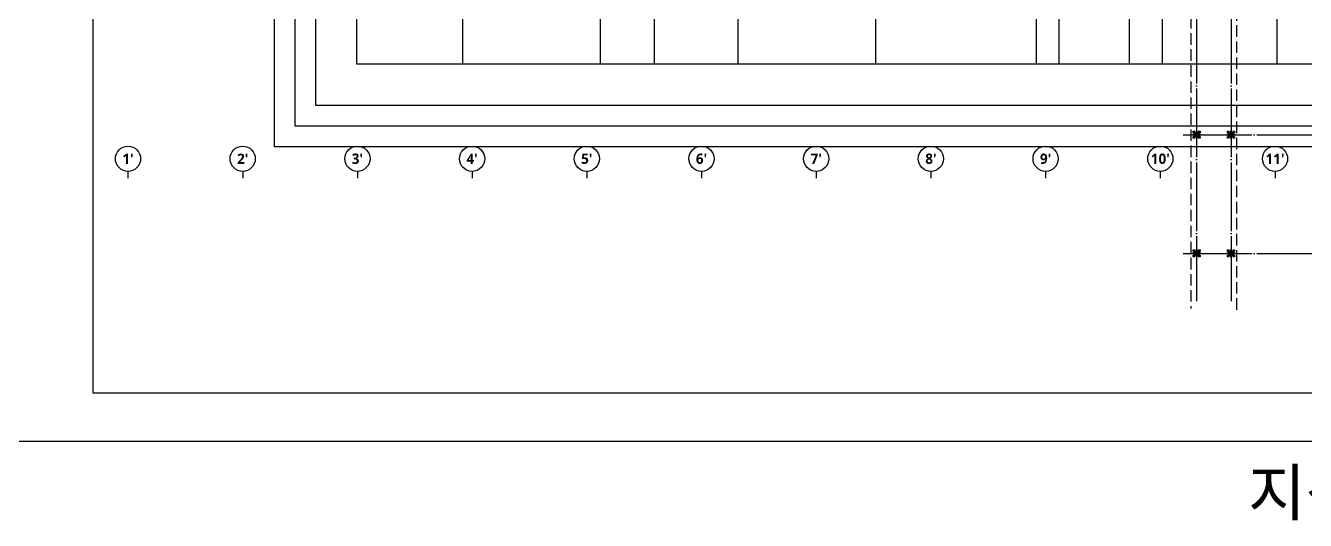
# Model space of a CAD drawing. Header units: millimetres. Extents: x -734060 to 504600, y -7739 to 118800.
# Drawn here: x -332990 to -221415, y -6889 to 36265 of the extents above; entities that cross this region are included whole.
import ezdxf
from ezdxf.enums import TextEntityAlignment as Align

# ---------------------------------------------------------------- set-up
doc = ezdxf.new("R2010")
doc.units = ezdxf.units.MM
doc.header["$LTSCALE"] = 200
for name, pattern in [('CEN-GAUN', [32.2, 30, -1, 0.2, -1]), ('DASH', [0.35, 0.25, -0.1]), ('HIDDEN', [0.375, 0.25, -0.125])]:
    doc.linetypes.add(name, pattern=pattern)
doc.layers.get('DEFPOINTS').update_dxf_attribs({"color": 137})
for name, color, linetype in [('0-S-col', 4, 'Continuous'), ('CEN', 1, 'CEN-GAUN'), ('ETC', 8, 'Continuous'), ('HAT-INS', 250, 'Continuous'), ('STEEL BASE', 13, 'Continuous'), ('WALL-D', 3, 'Continuous'), ('Z-하부구조체', 6, 'HIDDEN')]:
    doc.layers.add(name, color=color, linetype=linetype)
doc.layers.add('0기존동 축열', color=137, linetype='Continuous', plot=False)
doc.styles.get("Standard").update_dxf_attribs({"font": 'malgun.ttf'})
doc.styles.add('스타일1', font='malgun.ttf')
doc.styles.add('스타일2', font='malgunbd.ttf')

# ---------------------------------------------------------------- blocks, each defined once
blk = doc.blocks.new('X-CEN')
at = {"layer": 'CEN'}
for p, q in [((0, 9200), (0, -53000)), ((12000, 9200), (12000, -53000)), ((16700, 9200), (16700, -53000)), ((24000, 9200), (24000, -53000)), ((36000, 9200), (36000, -53000)), ((50000, 9200), (50000, -53000)), ((52000, 9200), (52000, -53000)), ((58125, 9200), (58125, -53000)), ((61000, 9200), (61000, -53000)), ((71000, 9200), (71000, -53000)), ((64000, -42241), (64000, -73656)), ((67000, -42241), (67000, -73656)), ((62819, -59150), (76000, -59150)), ((62819, -69500), (76000, -69500))]:
    blk.add_line(p, q, dxfattribs=at)
blk = doc.blocks.new('DEF-AXIS')
blk.add_line((0, 600), (0, 0))
blk.add_circle((0, 1700), 1100)
at = {"style": '스타일2'}
blk.add_attdef('X', text='', height=900, dxfattribs=at).set_placement((0, 1700), align=Align.MIDDLE)
blk = doc.blocks.new('sheet-line')
at = {"layer": 'DEFPOINTS'}
blk.add_lwpolyline([(168200, -356400), (0, -356400), (0, -237600), (168200, -237600)], close=True, dxfattribs=at)
blk = doc.blocks.new('S-SC21')
at = {"layer": '0-S-col'}
blk.add_lwpolyline([(-175, -175), (175, -175), (175, -156), (25, -156, -0.4142136), (6, -137), (6, 137, -0.4142136), (25, 156), (175, 156), (175, 175), (-175, 175), (-175, 156), (-25, 156, -0.4142136), (-6, 137), (-6, -137, -0.4142136), (-25, -156), (-175, -156)], format="xyb", close=True, dxfattribs=at)
at = {"layer": 'DEFPOINTS'}
blk.add_line((-175, -175), (175, 175), dxfattribs=at)
for points in [[(-200, 200), (200, 200), (200, -200), (-200, -200)], [(-175, 175), (175, 175), (175, -175), (-175, -175)]]:
    blk.add_lwpolyline(points, close=True, dxfattribs=at)
at = {"layer": 'STEEL BASE'}
for points in [[(-225, 225), (225, 225), (225, -225), (-225, -225)], [(-175, 9), (-6, 9), (-6, -10), (-175, -10)], [(6, 9), (175, 9), (175, -10), (6, -10)]]:
    blk.add_lwpolyline(points, close=True, dxfattribs=at)
for centre in [(-125, 83), (125, 83), (-125, -83), (125, -83)]:
    blk.add_circle(centre, 12, dxfattribs=at)
at = {"layer": 'DEFPOINTS', "style": '스타일1'}
for s, p in [('S-SC21', (-107, -94)), ('350X350X12X19', (-80, -143))]:
    blk.add_text(s, height=35, rotation=45, dxfattribs=at).set_placement(p)
blk = doc.blocks.new('x-stu-1Fcol')
for p in [(64000, -59150), (67000, -59150), (64000, -69500), (67000, -69500)]:
    blk.add_blockref('S-SC21', p)
blk = doc.blocks.new('X-S-PDH')
at = {"layer": 'Z-하부구조체', "color": 251, "ltscale": 3}
for points in [[(63700, -58850), (64300, -58850), (64300, -59450), (63700, -59450)], [(66700, -58850), (67300, -58850), (67300, -59450), (66700, -59450)], [(63700, -69200), (64300, -69200), (64300, -69800), (63700, -69800)], [(66700, -69200), (67300, -69200), (67300, -69800), (66700, -69800)]]:
    blk.add_lwpolyline(points, close=True, dxfattribs=at)

msp = doc.modelspace()

# ---------------------------------------------------------------- linework, layer by layer
at = {"layer": 'DEFPOINTS'}
for points in [[(-327100, 114600), (-189700, 114600), (-189700, 4200), (-327100, 4200)], [(-211700, 25700), (-311300, 25700), (-311300, 102300), (-211700, 102300)], [(-213500, 27500), (-309500, 27500), (-309500, 100500), (-213500, 100500)], [(-215300, 29300), (-307700, 29300), (-307700, 98700), (-215300, 98700)], [(-218900, 32900), (-304100, 32900), (-304100, 95100), (-218900, 95100)]]:
    msp.add_lwpolyline(points, close=True, dxfattribs=at)
at = {"layer": 'ETC', "linetype": 'DASH', "ltscale": 20}
msp.add_lwpolyline([(-227400, 11490), (-227400, 42600), (-231400, 42600), (-231400, 11590)], dxfattribs=at)

# ---------------------------------------------------------------- block references
for name in ['X-S-PDH', 'x-stu-1Fcol']:
    msp.add_blockref(name, (-294900, 85900))
at = {"layer": '0기존동 축열'}
ref = msp.add_blockref('DEF-AXIS', (-324062.939, 22952.636), dxfattribs=at)
ref.add_attrib('X', "1'", dxfattribs={"layer": 'DEFPOINTS', "height": 900, "style": '스타일2'}).set_placement((-324062.939, 24652.636), align=Align.MIDDLE)
ref = msp.add_blockref('DEF-AXIS', (-314062.939, 22952.636), dxfattribs=at)
ref.add_attrib('X', "2'", dxfattribs={"layer": 'DEFPOINTS', "height": 900, "style": '스타일2'}).set_placement((-314062.939, 24652.636), align=Align.MIDDLE)
ref = msp.add_blockref('DEF-AXIS', (-304062.939, 22952.636), dxfattribs=at)
ref.add_attrib('X', "3'", dxfattribs={"layer": 'DEFPOINTS', "height": 900, "style": '스타일2'}).set_placement((-304062.939, 24652.636), align=Align.MIDDLE)
ref = msp.add_blockref('DEF-AXIS', (-294062.939, 22952.636), dxfattribs=at)
ref.add_attrib('X', "4'", dxfattribs={"layer": 'DEFPOINTS', "height": 900, "style": '스타일2'}).set_placement((-294062.939, 24652.636), align=Align.MIDDLE)
ref = msp.add_blockref('DEF-AXIS', (-284062.939, 22952.636), dxfattribs=at)
ref.add_attrib('X', "5'", dxfattribs={"layer": 'DEFPOINTS', "height": 900, "style": '스타일2'}).set_placement((-284062.939, 24652.636), align=Align.MIDDLE)
ref = msp.add_blockref('DEF-AXIS', (-274062.939, 22952.636), dxfattribs=at)
ref.add_attrib('X', "6'", dxfattribs={"layer": 'DEFPOINTS', "height": 900, "style": '스타일2'}).set_placement((-274062.939, 24652.636), align=Align.MIDDLE)
ref = msp.add_blockref('DEF-AXIS', (-264062.939, 22952.636), dxfattribs=at)
ref.add_attrib('X', "7'", dxfattribs={"layer": 'DEFPOINTS', "height": 900, "style": '스타일2'}).set_placement((-264062.939, 24652.636), align=Align.MIDDLE)
ref = msp.add_blockref('DEF-AXIS', (-254062.939, 22952.636), dxfattribs=at)
ref.add_attrib('X', "8'", dxfattribs={"layer": 'DEFPOINTS', "height": 900, "style": '스타일2'}).set_placement((-254062.939, 24652.636), align=Align.MIDDLE)
ref = msp.add_blockref('DEF-AXIS', (-244062.939, 22952.636), dxfattribs=at)
ref.add_attrib('X', "9'", dxfattribs={"layer": 'DEFPOINTS', "height": 900, "style": '스타일2'}).set_placement((-244062.939, 24652.636), align=Align.MIDDLE)
ref = msp.add_blockref('DEF-AXIS', (-234062.939, 22952.636), dxfattribs=at)
ref.add_attrib('X', "10'", dxfattribs={"layer": 'DEFPOINTS', "height": 900, "style": '스타일2'}).set_placement((-234062.939, 24652.636), align=Align.MIDDLE)
ref = msp.add_blockref('DEF-AXIS', (-224062.939, 22952.636), dxfattribs=at)
ref.add_attrib('X', "11'", dxfattribs={"layer": 'DEFPOINTS', "height": 900, "style": '스타일2'}).set_placement((-224062.939, 24652.636), align=Align.MIDDLE)
at = {"layer": 'HAT-INS'}
msp.add_blockref('X-CEN', (-294900, 85900), dxfattribs=at)
at = {"layer": 'WALL-D'}
msp.add_blockref('sheet-line', (-336400, 356400), dxfattribs=at)

# ---------------------------------------------------------------- texts
at = {"layer": 'DEFPOINTS'}
msp.add_text('지상1층 기초평면도 ', height=4000, dxfattribs=at).set_placement((-203490.941, -4463.2), align=Align.MIDDLE_CENTER)

doc.saveas('drawing.dxf')
